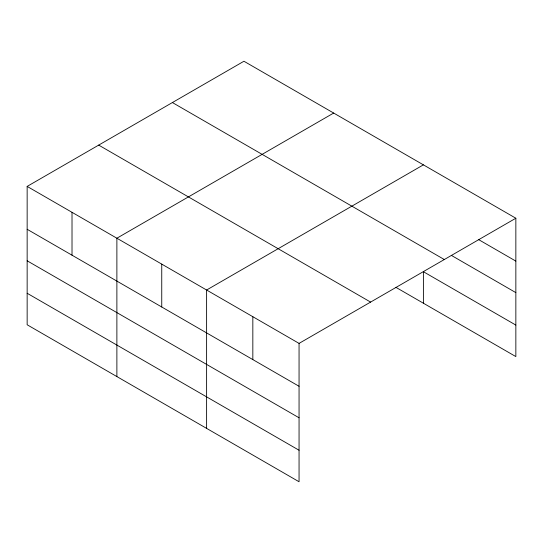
<?xml version="1.0" encoding="UTF-8"?>
<svg xmlns="http://www.w3.org/2000/svg" width="543" height="543" viewBox="0 0 543 543"><rect width="100%" height="100%" fill="white"/><g stroke="black" fill="none" stroke-linecap="round" stroke-linejoin="round"><path stroke-width="0.81" d="M27.15 186.412L299.057 343.393L299.057 481.756L27.15 324.768L27.15 186.412L243.943 61.244L515.85 218.232L515.85 356.588L395.901 287.342M333.667 113.053L116.881 238.214L116.881 376.57M423.397 164.855L206.611 290.016L206.611 428.379M299.057 343.393L515.85 218.232M478.431 239.504L515.85 261.108M451.281 255.339L515.85 292.623M172.396 102.552L444.31 259.534M515.85 325.081L423.397 271.71L423.397 303.218M98.69 145.103L370.604 302.091M27.15 229.289L299.057 386.277M27.15 260.796L299.057 417.784M27.15 293.261L299.057 450.242M252.834 316.705L252.834 359.588M161.746 264.115L161.746 306.999M72.015 212.313L72.015 255.19"/></g></svg>
